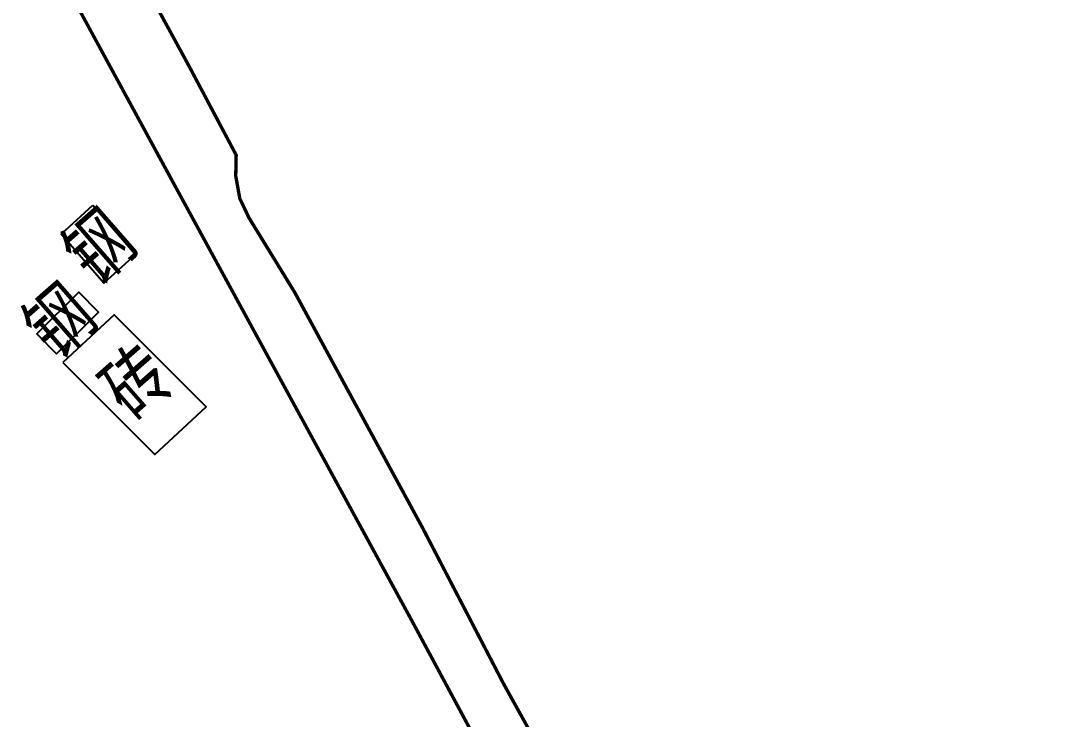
# Model space of a CAD drawing. Header units: millimetres. Extents: x 37412591 to 74834139, y 4258245 to 8527567.
# Drawn here: x 37414525.5 to 37414650, y 4261400.2 to 4261484.6 of the extents above; entities that cross this region are included whole.
import ezdxf
from ezdxf.enums import TextEntityAlignment as Align

# ---------------------------------------------------------------- set-up
doc = ezdxf.new("R2010")
doc.units = ezdxf.units.MM
doc.linetypes.add('小虚线', pattern=[3.5, 2, -1.5])
for name, color, linetype in [('DLSS', 4, 'Continuous'), ('JMD', 6, 'Continuous'), ('保护煤柱', 4, 'FENCELINE1')]:
    doc.layers.add(name, color=color, linetype=linetype)
doc.styles.add('标准', font='SimSun.ttf', dxfattribs={"width": 0.667})
doc.linetypes.add('FENCELINE1', pattern='A,6.35,-2.54,[133,ltypeshp.shx,S=2.54,R=0,X=-2.54,Y=0],-2.54,25.4', length=36.83)

msp = doc.modelspace()

# ---------------------------------------------------------------- linework, layer by layer
at = {"layer": 'DLSS', "linetype": 'Continuous', "const_width": 0.4, "elevation": 3568.18, "flags": 128}
for points in [[(37414634.13, 4261253.59), (37414640.81, 4261256.85), (37414644.99, 4261259.5), (37414645.42, 4261261.33), (37414644.99, 4261262.86), (37414643.26, 4261266.13), (37414639.7, 4261273.68), (37414635.47, 4261282.06), (37414631.86, 4261289.89), (37414627.97, 4261297.64), (37414625.13, 4261305.32), (37414621.62, 4261315.05), (37414617.37, 4261325.68), (37414615.42, 4261330.69), (37414612.2, 4261338.48), (37414608.6, 4261345.63), (37414604.18, 4261354.03), (37414599.03, 4261363.38), (37414586.75, 4261386.11), (37414572.83, 4261411.99), (37414557.05, 4261440.96), (37414542.41, 4261467.83), (37414525.73, 4261498.51)], [(37414634.14, 4261253.58), (37414640.82, 4261256.85), (37414645, 4261259.49), (37414645.43, 4261261.32), (37414645, 4261262.86), (37414643.27, 4261266.12), (37414639.71, 4261273.67), (37414635.48, 4261282.05), (37414631.87, 4261289.88), (37414627.97, 4261297.63), (37414625.14, 4261305.31), (37414621.63, 4261315.04), (37414617.38, 4261325.67), (37414615.42, 4261330.68), (37414612.21, 4261338.47), (37414608.61, 4261345.62), (37414604.18, 4261354.02), (37414599.04, 4261363.38), (37414586.76, 4261386.1), (37414572.84, 4261411.98), (37414557.05, 4261440.96), (37414542.41, 4261467.82), (37414525.74, 4261498.5)]]:
    msp.add_lwpolyline(points, dxfattribs=at)
at = {"layer": 'DLSS', "linetype": 'Continuous', "elevation": 3568.18, "flags": 128}
for points in [[(37414536.54, 4261496.17, 0.4, 0.4, 0), (37414545.9, 4261478.99, 0.4, 0.4, 0), (37414551.53, 4261468.37, 0.4, 0.4, 0), (37414551.48, 4261465.83, 0.4, 0.4, 0), (37414551.97, 4261463.12, 0.4, 0.4, 0), (37414553.08, 4261460.78, 0.4, 0.4, 0), (37414558.61, 4261451.77, 0.4, 0.4, 0), (37414574.1, 4261423.25, 0.4, 0.4, 0), (37414583.87, 4261404.45, 0.4, 0.4, 0), (37414594.03, 4261386.14, 0.4, 0.4, 0), (37414602.13, 4261370.81, 0.4, 0.4, 0), (37414610.12, 4261355.19, 0.4, 0.4, 0), (37414620.51, 4261335.82, 0.4, 0.4, 0), (37414626.38, 4261325.12, 0.4, 0.4, 0), (37414631.27, 4261315.94, 0.4, 0.4, 0), (37414632.49, 4261309.23, 0.4, 0.4, 0), (37414632.49, 4261306.6, 0.4, 0.4, 0), (37414633.77, 4261301.72, 0.4, 0.4, 0), (37414641.23, 4261283.65, 0.4, 0.4, 0), (37414649.17, 4261264.7, 0.4, 0.4, 0), (37414656.35, 4261249.28, 0.4, 0.4, 0)], [(37414536.54, 4261496.17, 0.4, 0.4, 0), (37414545.91, 4261478.98, 0.4, 0.4, 0), (37414551.54, 4261468.36, 0.4, 0.4, 0), (37414551.49, 4261465.83, 0.4, 0.4, 0), (37414551.98, 4261463.11, 0.4, 0.4, 0), (37414553.09, 4261460.78, 0.4, 0.4, 0), (37414558.62, 4261451.77, 0.4, 0.4, 0), (37414574.11, 4261423.24, 0.4, 0.4, 0), (37414583.88, 4261404.45, 0.4, 0.4, 0), (37414594.03, 4261386.13, 0.4, 0.4, 0), (37414602.14, 4261370.81, 0.4, 0.4, 0), (37414610.13, 4261355.18, 0.4, 0.4, 0), (37414620.52, 4261335.81, 0.4, 0.4, 0), (37414626.39, 4261325.11, 0.4, 0.4, 0), (37414631.28, 4261315.93, 0.4, 0.4, 0), (37414632.5, 4261309.22, 0.4, 0.4, 0), (37414632.5, 4261306.6, 0.4, 0.4, 0), (37414633.78, 4261301.72, 0.4, 0.4, 0), (37414641.24, 4261283.64, 0.4, 0.4, 0), (37414649.18, 4261264.7, 0.4, 0.4, 0), (37414656.36, 4261249.27, 0.4, 0.4, 0)]]:
    msp.add_lwpolyline(points, format="xyseb", dxfattribs=at)
at = {"layer": 'JMD', "linetype": 'Continuous', "elevation": 3568.18, "flags": 128}
for points in [[(37414534.2, 4261462.3), (37414539.37, 4261456.37), (37414535.55, 4261452.89), (37414530.38, 4261458.82)], [(37414529.83, 4261444.37), (37414534.91, 4261449.39), (37414532.53, 4261451.82), (37414527.45, 4261446.79)], [(37414530.59, 4261443.32), (37414541.72, 4261432.19), (37414547.93, 4261437.95), (37414536.8, 4261449.08)]]:
    msp.add_lwpolyline(points, close=True, dxfattribs=at)

# ---------------------------------------------------------------- texts
at = {"layer": '保护煤柱', "color": 0, "linetype": '小虚线', "ltscale": 0.01, "style": '标准', "width": 0.78}
for s, p in [('钢', (37414537.66, 4261459.76, 3568.18)), ('钢', (37414532.87, 4261450.78, 3568.18)), ('砖', (37414542.18, 4261443.37, 3568.18))]:
    msp.add_text(s, height=6.8, rotation=41.1866, dxfattribs=at).set_placement(p, align=Align.MIDDLE_RIGHT)

doc.saveas('drawing.dxf')
